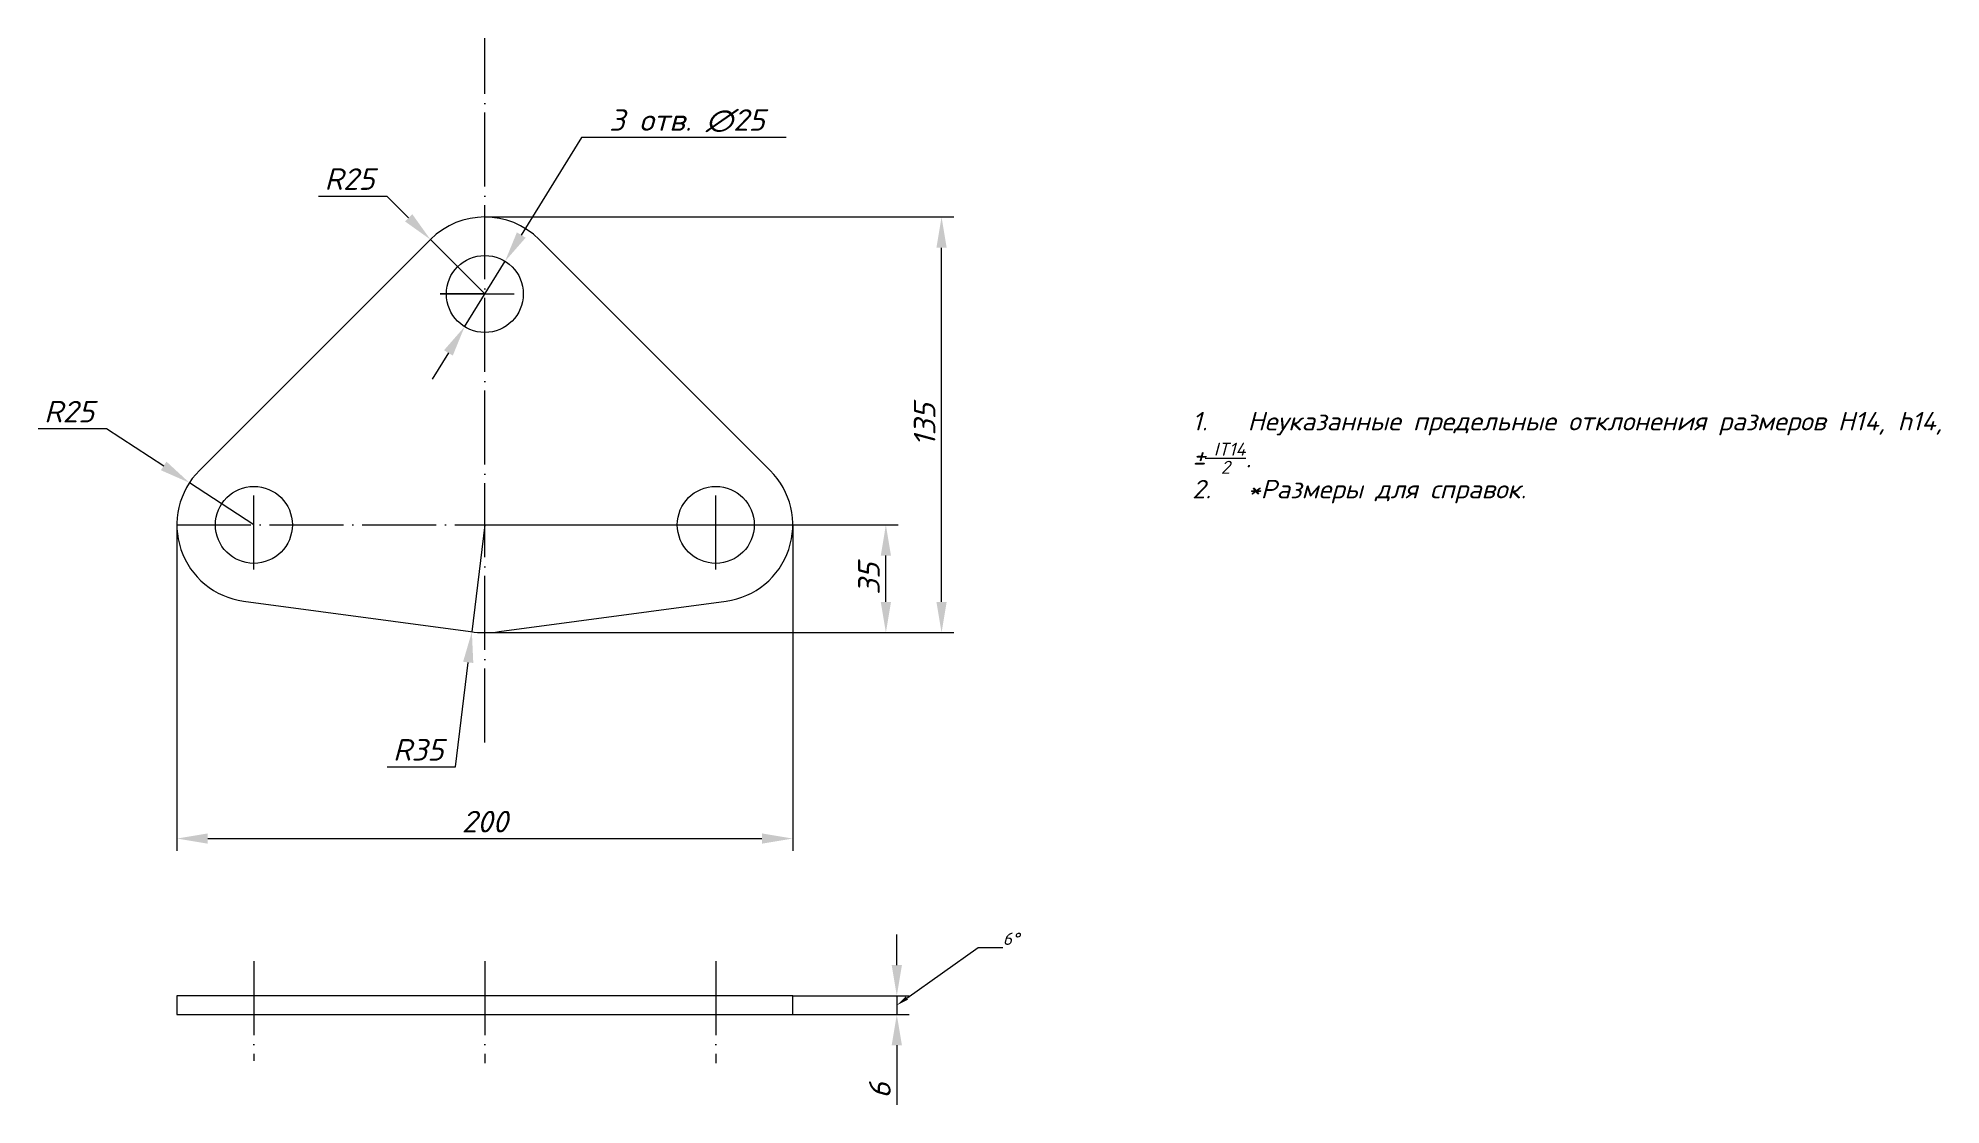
# Model space of a CAD drawing. Header units: millimetres. Extents: x 954 to 1572, y 1103 to 1449.
import ezdxf
from ezdxf import colors
from ezdxf.entities.mleader import LeaderData, LeaderLine
from ezdxf.math import Vec2, Vec3

# ---------------------------------------------------------------- set-up
doc = ezdxf.new("R2010")
doc.units = ezdxf.units.MM
doc.linetypes.add('ACAD_ISO04W100', pattern=[30, 24, -3, 0, -3])
for name, color, linetype in [('Контур', 4, 'Continuous'), ('Надписи-текст', 1, 'Continuous'), ('Оси', 2, 'ACAD_ISO04W100'), ('Размеры', 3, 'Continuous')]:
    doc.layers.add(name, color=color, linetype=linetype)
doc.styles.add('my_style', font='romanc.shx', dxfattribs={"oblique": 15})
doc.styles.add('my_style_annot', font='romanc.shx', dxfattribs={"oblique": 15})
doc.dimstyles.new('my_size_style_annot', dxfattribs={"dimtxt": 3.5, "dimasz": 5, "dimexe": 2, "dimexo": 0, "dimgap": 1, "dimtad": 1, "dimtoh": 1, "dimtxsty": 'my_style', "dimcen": 0, "dimadec": 0, "dimazin": 2, "dimtfac": 1, "dimtmove": 0, "dimatfit": 3, "dimfxl": 1, "dimtfillclr": 256, "dimarcsym": 2})

# ---------------------------------------------------------------- blocks, each defined once
blk = doc.blocks.new('*D0')
at = {"layer": 'Defpoints', "color": 0, "transparency": 16777216}
for p in [(999.13, 1291.35), (1199.13, 1291.35), (1199.13, 1189.46)]:
    blk.add_point(p, dxfattribs=at)
at = {"layer": 'Размеры', "color": 0, "lineweight": -2, "transparency": 16777216}
for p, q in [((999.13, 1291.35), (999.13, 1185.46)), ((1199.13, 1291.35), (1199.13, 1185.46))]:
    blk.add_line(p, q, dxfattribs=at)
at = {"layer": 'Размеры', "color": 0, "linetype": 'Continuous', "lineweight": -2, "transparency": 16777216}
blk.add_line((1009.13, 1189.46), (1189.13, 1189.46), dxfattribs=at)
at = {"layer": 'Размеры', "color": 0, "transparency": 16777216}
for points in [[(1009.13, 1191.13), (1009.13, 1187.8), (999.13, 1189.46)], [(1189.13, 1191.13), (1189.13, 1187.8), (1199.13, 1189.46)]]:
    blk.add_solid(points, dxfattribs=at)
at = {"layer": 'Размеры', "color": 0, "transparency": 16777216, "insert": (1099.13, 1194.96), "char_height": 7, "attachment_point": 5, "style": 'my_style'}
blk.add_mtext('200', dxfattribs=at)
blk = doc.blocks.new('*D1')
at = {"layer": 'Defpoints', "color": 0, "transparency": 16777216}
for p in [(1099.13, 1391.35), (1247.45, 1391.35), (1099.13, 1256.35)]:
    blk.add_point(p, dxfattribs=at)
at = {"layer": 'Размеры', "color": 0, "lineweight": -2, "transparency": 16777216}
for p, q in [((1099.13, 1391.35), (1251.45, 1391.35)), ((1099.13, 1256.35), (1251.45, 1256.35))]:
    blk.add_line(p, q, dxfattribs=at)
at = {"layer": 'Размеры', "color": 0, "linetype": 'Continuous', "lineweight": -2, "transparency": 16777216}
blk.add_line((1247.45, 1266.35), (1247.45, 1381.35), dxfattribs=at)
at = {"layer": 'Размеры', "color": 0, "transparency": 16777216}
for points in [[(1245.78, 1381.35), (1249.12, 1381.35), (1247.45, 1391.35)], [(1245.78, 1266.35), (1249.12, 1266.35), (1247.45, 1256.35)]]:
    blk.add_solid(points, dxfattribs=at)
at = {"layer": 'Размеры', "color": 0, "transparency": 16777216, "insert": (1241.95, 1323.85), "char_height": 7, "attachment_point": 5, "rotation": 90, "style": 'my_style'}
blk.add_mtext('135', dxfattribs=at)
blk = doc.blocks.new('*D2')
at = {"layer": 'Defpoints', "color": 0, "transparency": 16777216}
for p in [(1099.13, 1291.35), (1229.37, 1291.35), (1099.13, 1256.35)]:
    blk.add_point(p, dxfattribs=at)
at = {"layer": 'Размеры', "color": 0, "lineweight": -2, "transparency": 16777216}
for p, q in [((1099.13, 1291.35), (1233.37, 1291.35)), ((1099.13, 1256.35), (1233.37, 1256.35))]:
    blk.add_line(p, q, dxfattribs=at)
at = {"layer": 'Размеры', "color": 0, "linetype": 'Continuous', "lineweight": -2, "transparency": 16777216}
blk.add_line((1229.37, 1266.35), (1229.37, 1281.35), dxfattribs=at)
at = {"layer": 'Размеры', "color": 0, "transparency": 16777216}
for points in [[(1227.71, 1281.35), (1231.04, 1281.35), (1229.37, 1291.35)], [(1227.71, 1266.35), (1231.04, 1266.35), (1229.37, 1256.35)]]:
    blk.add_solid(points, dxfattribs=at)
at = {"layer": 'Размеры', "color": 0, "transparency": 16777216, "insert": (1223.87, 1273.85), "char_height": 7, "attachment_point": 5, "rotation": 90, "style": 'my_style'}
blk.add_mtext('35', dxfattribs=at)
blk = doc.blocks.new('*D3')
at = {"layer": 'Defpoints', "color": 0, "transparency": 16777216}
for p in [(1199.13, 1138.34), (1199.13, 1132.34), (1232.92, 1132.34)]:
    blk.add_point(p, dxfattribs=at)
at = {"layer": 'Размеры', "color": 0, "linetype": 'Continuous', "lineweight": -2, "transparency": 16777216}
for p, q in [((1232.92, 1148.34), (1232.92, 1158.34)), ((1232.92, 1138.34), (1232.92, 1132.34)), ((1232.92, 1122.34), (1232.92, 1102.93))]:
    blk.add_line(p, q, dxfattribs=at)
at = {"layer": 'Размеры', "color": 0, "lineweight": -2, "transparency": 16777216}
for p, q in [((1199.13, 1138.34), (1236.92, 1138.34)), ((1199.13, 1132.34), (1236.92, 1132.34))]:
    blk.add_line(p, q, dxfattribs=at)
at = {"layer": 'Размеры', "color": 0, "transparency": 16777216}
for points in [[(1231.25, 1148.34), (1234.58, 1148.34), (1232.92, 1138.34)], [(1231.25, 1122.34), (1234.58, 1122.34), (1232.92, 1132.34)]]:
    blk.add_solid(points, dxfattribs=at)
at = {"layer": 'Размеры', "color": 0, "transparency": 16777216, "insert": (1227.42, 1107.63), "char_height": 7, "attachment_point": 5, "rotation": 90, "style": 'my_style'}
blk.add_mtext('6', dxfattribs=at)
blk = doc.blocks.new('*D4')
at = {"layer": 'Defpoints', "color": 0, "transparency": 16777216}
for p in [(1003.2, 1305.02), (1024.13, 1291.35)]:
    blk.add_point(p, dxfattribs=at)
at = {"layer": 'Размеры', "color": 0, "linetype": 'Continuous', "lineweight": -2, "transparency": 16777216}
for p, q in [((954.04, 1322.63), (976.25, 1322.63)), ((976.25, 1322.63), (994.83, 1310.49)), ((1024.13, 1291.35), (1003.2, 1305.02))]:
    blk.add_line(p, q, dxfattribs=at)
at = {"layer": 'Размеры', "color": 0, "transparency": 16777216}
blk.add_solid([(995.74, 1311.89), (993.92, 1309.1), (1003.2, 1305.02)], dxfattribs=at)
at = {"layer": 'Размеры', "color": 0, "transparency": 16777216, "insert": (964.14, 1328.13), "char_height": 7, "attachment_point": 5, "style": 'my_style'}
blk.add_mtext('R25', dxfattribs=at)
blk = doc.blocks.new('*D5')
at = {"layer": 'Defpoints', "color": 0, "transparency": 16777216}
for p in [(1081.45, 1384.03), (1099.13, 1366.35)]:
    blk.add_point(p, dxfattribs=at)
at = {"layer": 'Размеры', "color": 0, "linetype": 'Continuous', "lineweight": -2, "transparency": 16777216}
for p, q in [((1045.1, 1398.17), (1067.31, 1398.17)), ((1067.31, 1398.17), (1074.38, 1391.1)), ((1099.13, 1366.35), (1081.45, 1384.03))]:
    blk.add_line(p, q, dxfattribs=at)
at = {"layer": 'Размеры', "color": 0, "transparency": 16777216}
blk.add_solid([(1075.56, 1392.28), (1073.2, 1389.92), (1081.45, 1384.03)], dxfattribs=at)
at = {"layer": 'Размеры', "color": 0, "transparency": 16777216, "insert": (1055.2, 1403.67), "char_height": 7, "attachment_point": 5, "style": 'my_style'}
blk.add_mtext('R25', dxfattribs=at)
blk = doc.blocks.new('*D6')
at = {"layer": 'Defpoints', "color": 0, "transparency": 16777216}
for p in [(1099.13, 1291.35), (1094.92, 1256.6)]:
    blk.add_point(p, dxfattribs=at)
at = {"layer": 'Размеры', "color": 0, "linetype": 'Continuous', "lineweight": -2, "transparency": 16777216}
for p, q in [((1099.13, 1291.35), (1094.92, 1256.6)), ((1089.62, 1212.78), (1093.72, 1246.68)), ((1067.41, 1212.78), (1089.62, 1212.78))]:
    blk.add_line(p, q, dxfattribs=at)
at = {"layer": 'Размеры', "color": 0, "transparency": 16777216}
blk.add_solid([(1092.07, 1246.88), (1095.38, 1246.48), (1094.92, 1256.6)], dxfattribs=at)
at = {"layer": 'Размеры', "color": 0, "transparency": 16777216, "insert": (1077.52, 1218.28), "char_height": 7, "attachment_point": 5, "style": 'my_style'}
blk.add_mtext('R35', dxfattribs=at)
blk = doc.blocks.new('*D7')
at = {"layer": 'Defpoints', "color": 0, "transparency": 16777216}
for p in [(1105.7, 1376.98), (1092.56, 1355.72)]:
    blk.add_point(p, dxfattribs=at)
at = {"layer": 'Размеры', "color": 0, "linetype": 'Continuous', "lineweight": -2, "transparency": 16777216}
for p, q in [((1130.51, 1417.12), (1110.96, 1385.49)), ((1197.03, 1417.12), (1130.51, 1417.12)), ((1092.56, 1355.72), (1105.7, 1376.98)), ((1087.3, 1347.21), (1082.04, 1338.7))]:
    blk.add_line(p, q, dxfattribs=at)
at = {"layer": 'Размеры', "color": 0, "transparency": 16777216}
for points in [[(1109.54, 1386.37), (1112.38, 1384.61), (1105.7, 1376.98)], [(1085.88, 1348.09), (1088.72, 1346.33), (1092.56, 1355.72)]]:
    blk.add_solid(points, dxfattribs=at)
at = {"layer": 'Размеры', "color": 0, "transparency": 16777216, "insert": (1164.77, 1422.62), "char_height": 7, "attachment_point": 5, "style": 'my_style'}
blk.add_mtext('3 отв. ∅25', dxfattribs=at)

msp = doc.modelspace()

# ---------------------------------------------------------------- linework, layer by layer
at = {"layer": 'Контур'}
for p, q in [((1081.451, 1384.028), (1006.451, 1309.028)), ((1191.806, 1309.028), (1116.806, 1384.028)), ((1020.795, 1266.573), (1094.462, 1256.663)), ((1103.795, 1256.663), (1177.462, 1266.573))]:
    msp.add_line(p, q, dxfattribs=at)
msp.add_lwpolyline([(999.128, 1132.335), (1199.128, 1132.335), (1199.128, 1138.335), (999.128, 1138.335)], close=True, dxfattribs=at)
for centre in [(1099.128, 1366.35), (1024.128, 1291.35), (1174.128, 1291.35)]:
    msp.add_circle(centre, 12.5, dxfattribs=at)
for centre, radius, start, end in [((1099.128, 1366.35), 25, 45, 135), ((1024.128, 1291.35), 25, 135, 262.337744), ((1174.128, 1291.35), 25, 277.662256, 45), ((1099.128, 1291.35), 35, 262.337744, 277.662256)]:
    msp.add_arc(centre, radius, start, end, dxfattribs=at)
at = {"layer": 'Оси'}
for p, q in [((1099.128, 1220.666), (1099.128, 1449.475)), ((1099.128, 1366.35), (1084.628, 1366.35)), ((1084.628, 1366.35), (1113.628, 1366.35)), ((1024.128, 1276.85), (1024.128, 1305.85)), ((1174.128, 1276.85), (1174.128, 1305.85)), ((999.128, 1291.35), (1199.128, 1291.35)), ((1024.128, 1149.585), (1024.128, 1117.305)), ((1099.128, 1149.585), (1099.128, 1116.518)), ((1174.128, 1149.585), (1174.128, 1116.518))]:
    msp.add_line(p, q, dxfattribs=at)

# ---------------------------------------------------------------- texts
at = {"layer": 'Надписи-текст', "insert": (1322.835, 1328.04), "char_height": 6, "width": 445.43227, "attachment_point": 1, "style": 'my_style_annot'}
msp.add_mtext('\\A1;\\pxi-3,l4,t4;1.^IНеуказанные предельные отклонения размеров H14, h14,\\P%%P{\\H0.7x;\\S IT14/2;}.\\P2.^I*Размеры для справок.', dxfattribs=at)

# ---------------------------------------------------------------- dimensions: what is measured, and where the dimension line sits
at = {"layer": 'Размеры'}
dim = msp.add_diameter_dim_2p(p1=(1092.557, 1355.717), p2=(1105.7, 1376.983), text='3 отв. <>', dimstyle='my_size_style_annot', dxfattribs=at)
dim.commit()
dim.dimension.update_dxf_attribs({"geometry": '*D7', "text_midpoint": (1164.768, 1417.124), "dimtype": 163})
dim = msp.add_radius_dim(center=(1099.128, 1366.35), mpoint=(1081.451, 1384.028), dimstyle='my_size_style_annot', dxfattribs=at)
dim.commit()
dim.dimension.update_dxf_attribs({"geometry": '*D5', "text_midpoint": (1055.204, 1398.17)})
for base, p2, picture, middle in [((1247.45, 1391.35), (1099.128, 1391.35), '*D1', (1241.95, 1323.85)), ((1229.374, 1291.35), (1099.128, 1291.35), '*D2', (1223.874, 1273.85))]:
    dim = msp.add_linear_dim(base=base, p1=(1099.128, 1256.35), p2=p2, angle=90, dimstyle='my_size_style_annot', dxfattribs=at)
    dim.commit()
    dim.dimension.update_dxf_attribs({"geometry": picture, "text_midpoint": middle})
for center, mpoint, picture, middle in [((1024.128, 1291.35), (1003.199, 1305.023), '*D4', (964.142, 1322.633)), ((1099.128, 1291.35), (1094.925, 1256.603), '*D6', (1077.519, 1212.782))]:
    dim = msp.add_radius_dim(center=center, mpoint=mpoint, dimstyle='my_size_style_annot', dxfattribs=at)
    dim.commit()
    dim.dimension.update_dxf_attribs({"geometry": picture, "text_midpoint": middle, "dimtype": 164})
dim = msp.add_linear_dim(base=(1199.128, 1189.462), p1=(999.128, 1291.35), p2=(1199.128, 1291.35), dimstyle='my_size_style_annot', dxfattribs=at)
dim.commit()
dim.dimension.update_dxf_attribs({"geometry": '*D0', "text_midpoint": (1099.128, 1194.962)})
dim = msp.add_linear_dim(base=(1232.916, 1132.335), p1=(1199.128, 1138.335), p2=(1199.128, 1132.335), angle=90, dimstyle='my_size_style_annot', override={"dimtih": 1, "dimtoh": 0}, dxfattribs=at)
dim.commit()
dim.dimension.update_dxf_attribs({"geometry": '*D3', "text_midpoint": (1227.416, 1107.633)})

# ---------------------------------------------------------------- leaders
ml = msp.add_multileader_mtext('Standard', dxfattribs=at)
ml.set_content('6%%D', color=256, style='my_style')
ml.set_leader_properties()
ml.build(insert=Vec2(0, 0))
ml.multileader.update_dxf_attribs({"text_left_attachment_type": 6, "text_right_attachment_type": 0, "text_bottom_attachment_type": 10})
ctx = ml.context
ctx.base_point, ctx.landing_gap_size, ctx.plane_origin = Vec3(1267.328, 1154.096), 0, Vec3(1267.688, 1154.424)
ctx.left_attachment, ctx.right_attachment, ctx.top_attachment = 6, 0, 10
notes = []
notes.append((ctx, [(0, (1, 1, 0), (1259.328, 1154.096), (1, 0), 8, [(0, [(1232.916, 1135.335)], 0, [])])]))
ctx.mtext.insert, ctx.mtext.line_spacing_factor = Vec3(1267.328, 1158.896), 2
for ctx, leaders in notes:
    for number, flags, end, landing, length, lines in leaders:
        leader = LeaderData()
        leader.index, (leader.has_last_leader_line, leader.has_dogleg_vector, leader.attachment_direction) = number, flags
        leader.last_leader_point, leader.dogleg_vector, leader.dogleg_length = Vec3(end), Vec3(landing), length
        for number, points, colour, breaks in lines:
            line = LeaderLine()
            line.index, line.vertices, line.color, line.breaks = number, Vec3.list(points), colors.encode_raw_color(colour), breaks
            leader.lines.append(line)
        ctx.leaders.append(leader)

doc.saveas('drawing.dxf')
